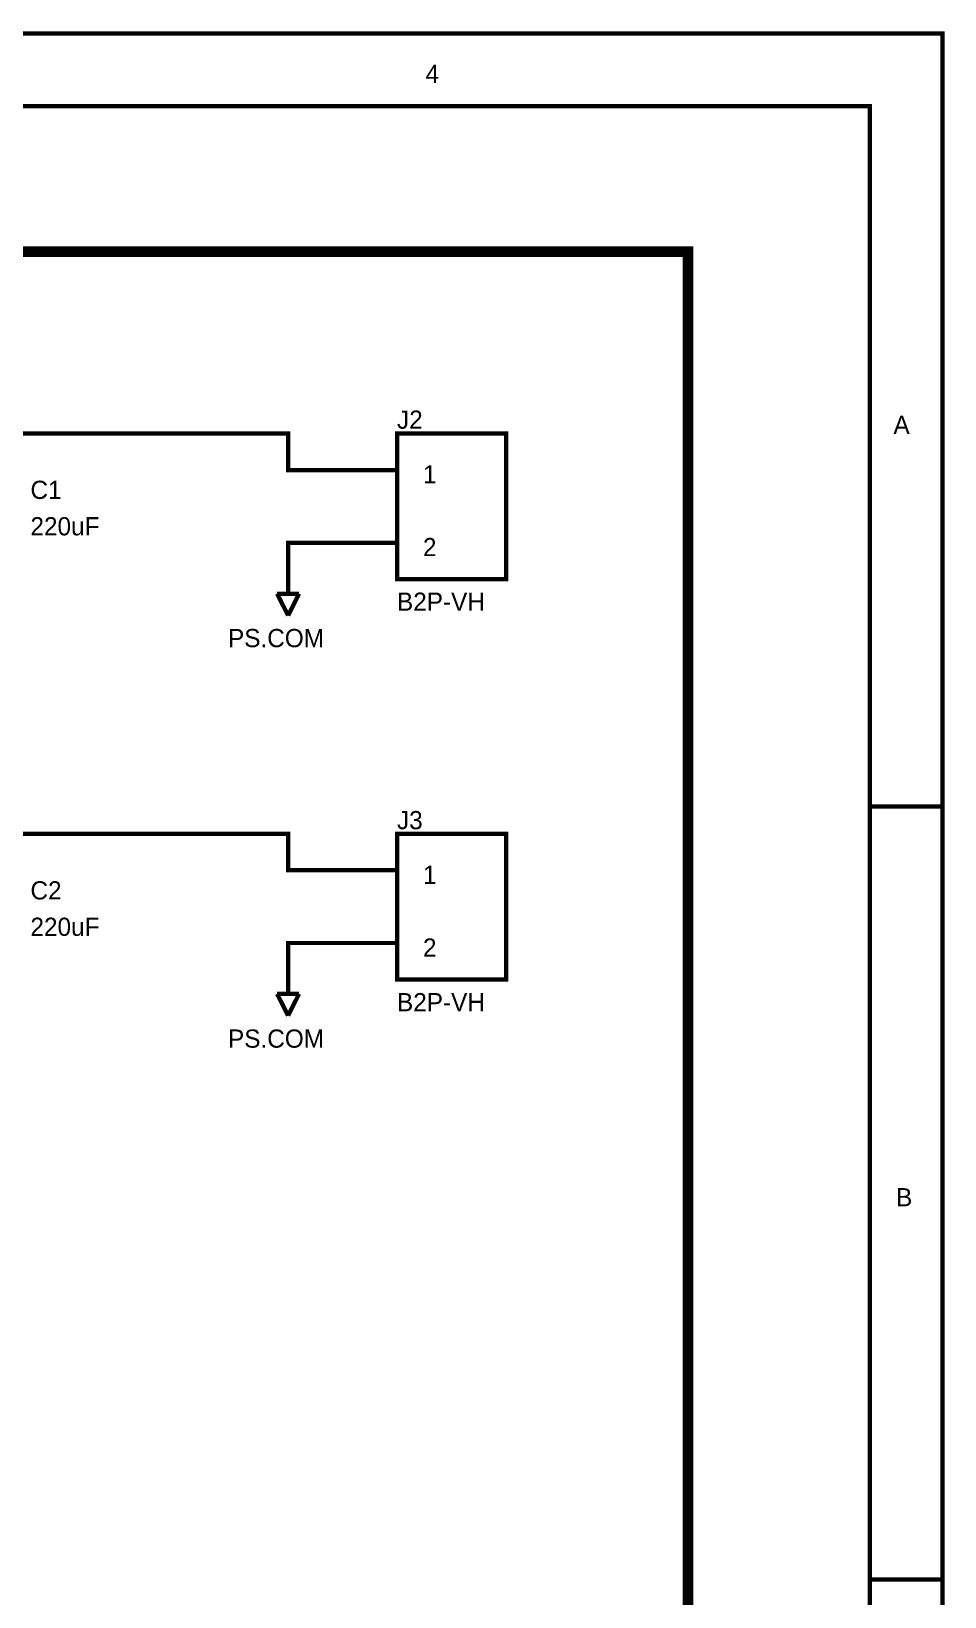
# Model space of a CAD drawing. Header units: inches. Extents: x 0 to 11, y 0 to 8.5.
# Drawn here: x 8.494 to 11.005, y 4.203 to 8.506 of the extents above; entities that cross this region are included whole.
import ezdxf

# ---------------------------------------------------------------- set-up
doc = ezdxf.new("R2010")
doc.units = ezdxf.units.IN
doc.header["$MEASUREMENT"] = 0
doc.layers.add('Sheet', color=255, linetype='Continuous')

msp = doc.modelspace()

# ---------------------------------------------------------------- linework, layer by layer
at = {"layer": 'Sheet'}
for points, const_width in [([(0.0013, 8.5), (10.9991, 8.5), (10.9991, 0), (0.0013, 0), (0.0013, 8.5)], 0.0118), ([(0.0013, 8.5), (0.0013, 0), (10.9991, 0), (10.9991, 8.5), (0.0013, 8.5), (0.0013, 8.5)], 0.0039), ([(0.201, 8.2998), (10.799, 8.2998), (10.799, 0.1997), (0.201, 0.1997), (0.201, 8.2998)], 0.0118), ([(0.201, 8.2998), (0.201, 0.1997), (10.799, 0.1997), (10.799, 8.2998), (0.201, 8.2998), (0.201, 8.2998)], 0.0039), ([(6.3001, 7.8999), (10.2991, 7.8999), (10.2991, 2.1996), (6.3001, 2.1996), (6.3001, 7.8999)], 0.0295), ([(9.4995, 7.4), (9.7992, 7.4), (9.7992, 6.9996), (9.4995, 6.9996), (9.4995, 7.4)], 0.0118), ([(9.4995, 7.4), (9.4995, 6.9996), (9.7992, 6.9996), (9.7992, 7.4), (9.4995, 7.4), (9.4995, 7.4)], 0.0039), ([(9.4995, 6.2999), (9.7992, 6.2999), (9.7992, 5.8996), (9.4995, 5.8996), (9.4995, 6.2999)], 0.0118), ([(9.4995, 6.2999), (9.4995, 5.8996), (9.7992, 5.8996), (9.7992, 6.2999), (9.4995, 6.2999), (9.4995, 6.2999)], 0.0039)]:
    msp.add_lwpolyline(points, close=True, dxfattribs=dict(at, const_width=const_width))
at = {"layer": 'Sheet', "const_width": 0.0118}
for points in [[(10.9991, 8.5), (10.799, 8.5)], [(10.9991, 8.5), (10.9991, 8.2998)], [(9.2993, 7.2999), (9.1997, 7.2999), (9.1997, 7.4), (8.3997, 7.4)], [(9.4995, 7.2999), (9.2993, 7.2999)], [(9.2993, 7.0997), (9.1997, 7.0997), (9.1997, 6.9996)], [(9.4995, 7.0997), (9.2993, 7.0997)], [(9.1997, 6.9996), (9.1997, 6.9599)], [(9.1997, 6.9), (9.1693, 6.9599)], [(9.1693, 6.9599), (9.2297, 6.9599)], [(9.1997, 6.9), (9.2297, 6.9599)], [(10.9991, 6.375), (10.799, 6.375)], [(8.3997, 6.2999), (9.1997, 6.2999), (9.1997, 6.1999), (9.2993, 6.1999)], [(9.4995, 6.1999), (9.2993, 6.1999)], [(9.2993, 5.9997), (9.1997, 5.9997), (9.1997, 5.8996)], [(9.4995, 5.9997), (9.2993, 5.9997)], [(9.1997, 5.8996), (9.1997, 5.8598)], [(9.1997, 5.8), (9.1693, 5.8598)], [(9.1693, 5.8598), (9.2297, 5.8598)], [(9.1997, 5.8), (9.2297, 5.8598)], [(10.9991, 4.25), (10.799, 4.25)]]:
    msp.add_lwpolyline(points, dxfattribs=at)

# ---------------------------------------------------------------- texts
at = {"layer": 'Sheet'}
for s, height, p in [('4', 0.05, (9.5776, 8.3642)), ('J2', 0.05004, (9.499, 7.4134)), ('A', 0.05, (10.8642, 7.3991)), ('1', 0.05, (9.5705, 7.2632)), ('C1', 0.05004, (8.4912, 7.2204)), ('220uF', 0.05004, (8.4912, 7.1203)), ('2', 0.05, (9.5705, 7.0631)), ('B2P-VH', 0.05004, (9.499, 6.913)), ('PS.COM', 0.05004, (9.0344, 6.8129)), ('J3', 0.05004, (9.499, 6.3124)), ('1', 0.05, (9.5705, 6.1623)), ('C2', 0.05004, (8.4912, 6.1194)), ('220uF', 0.05004, (8.4912, 6.0193)), ('2', 0.05, (9.5705, 5.9622)), ('B2P-VH', 0.05004, (9.499, 5.812)), ('PS.COM', 0.05004, (9.0344, 5.7119)), ('B', 0.05, (10.8713, 5.2759))]:
    msp.add_text(s, height=height, dxfattribs=at).set_placement(p)

doc.saveas('drawing.dxf')
